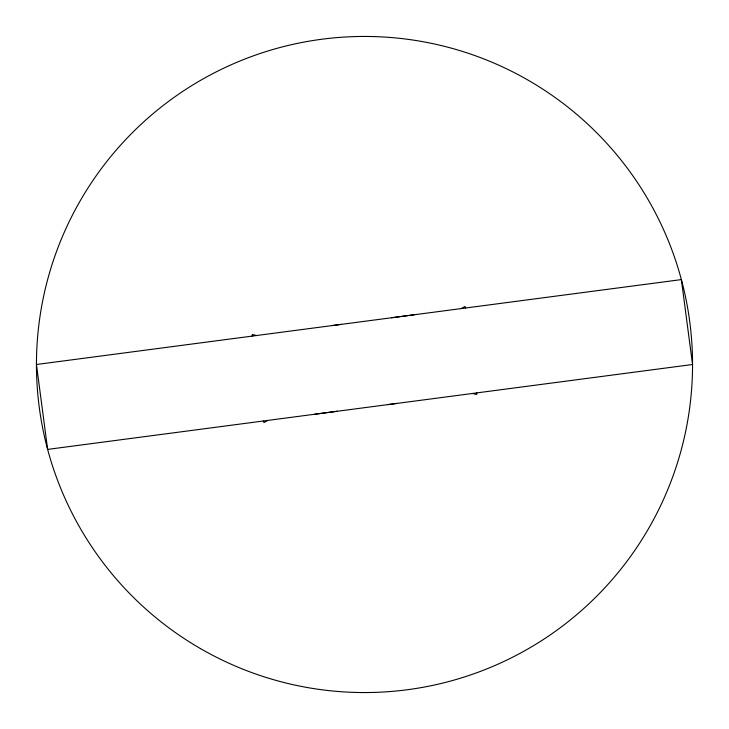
<?xml version="1.0" encoding="UTF-8"?>
<svg xmlns="http://www.w3.org/2000/svg" width="729" height="729" viewBox="0 0 729 729"><rect width="100%" height="100%" fill="white"/><g stroke="black" fill="none" stroke-linecap="round" stroke-linejoin="round"><path stroke-width="1.09" d="M252.161 336.105L252.371 334.456L256.417 335.54M476.839 392.895L476.629 394.544L472.583 393.46M267.598 420.442L263.971 422.538L263.333 421.007M461.402 308.558L465.029 306.462L465.667 307.993M332.078 325.59L341.327 324.359M391.482 317.771L414.236 314.764M314.764 414.236L337.518 411.229M387.673 404.641L396.922 403.41M681.369 279.599L36.45 364.5L47.631 449.401L692.55 364.5L681.369 279.599M200.475 648.6A328.05 328.05 0 0 0 692.55 364.5A328.05 328.05 0 0 0 200.475 80.4A328.05 328.05 0 0 0 200.475 648.6"/></g></svg>
